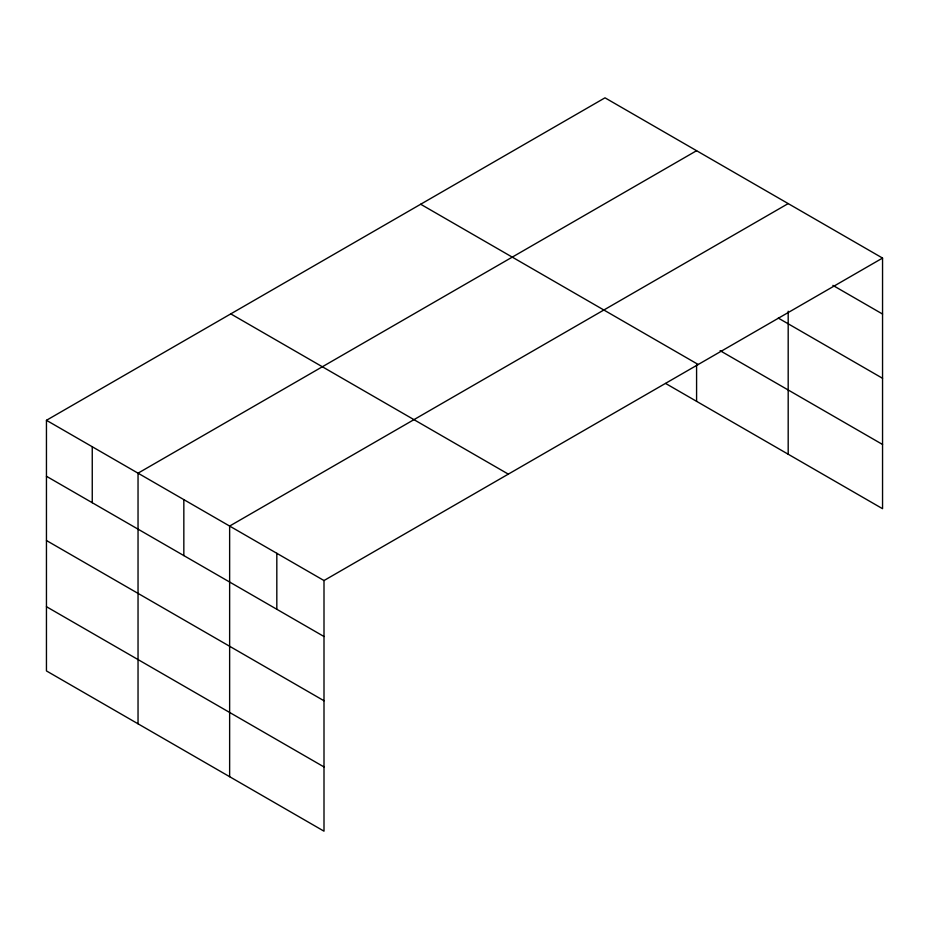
<?xml version="1.0" encoding="UTF-8"?>
<svg xmlns="http://www.w3.org/2000/svg" width="929" height="929" viewBox="0 0 929 929"><rect width="100%" height="100%" fill="white"/><g stroke="black" fill="none" stroke-linecap="round" stroke-linejoin="round"><path stroke-width="1.39" d="M882.55 258.076L324 580.544L324 831.176L46.45 670.924L46.45 420.303L605 97.824L882.55 258.076L882.55 508.697L665.64 383.468M696.587 150.707L138.038 473.175L138.038 723.807M788.187 203.59L229.637 526.058L229.637 776.69M832.883 285.377L882.55 314.048M778.281 318.078L882.55 378.289M720.103 350.674L882.55 444.468M420.674 204.241L698.225 364.493M230.775 313.886L508.326 474.127M46.45 420.303L324 580.544M46.45 476.275L324 636.516M46.45 540.515L324 700.756M46.45 606.695L324 766.936M788.187 311.227L788.187 454.223M696.587 365.027L696.587 401.34M276.819 553.301L276.819 609.285M183.837 499.616L183.837 555.6M92.25 446.744L92.25 502.717"/></g></svg>
